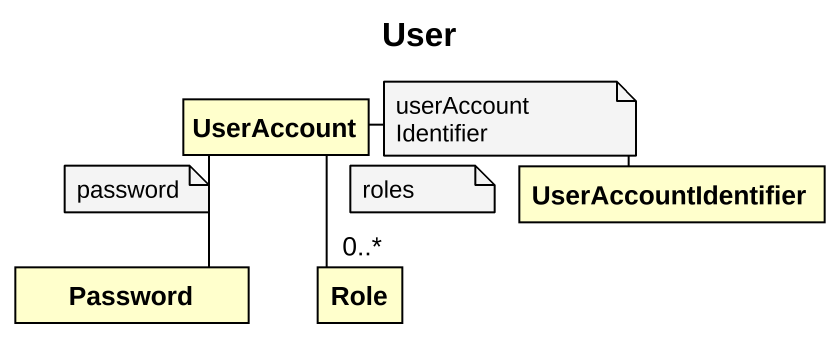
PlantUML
@startuml
title User
hide circle
hide empty members
class UserAccount
class UserAccountIdentifier
class Password
class Role
UserAccount -- Password
UserAccount -- "0..*" Role
UserAccountIdentifier -left- UserAccount
note as N1
  userAccountIdentifier
end note
note as N2
  password
end note
note as N3
  roles
end note
@enduml
